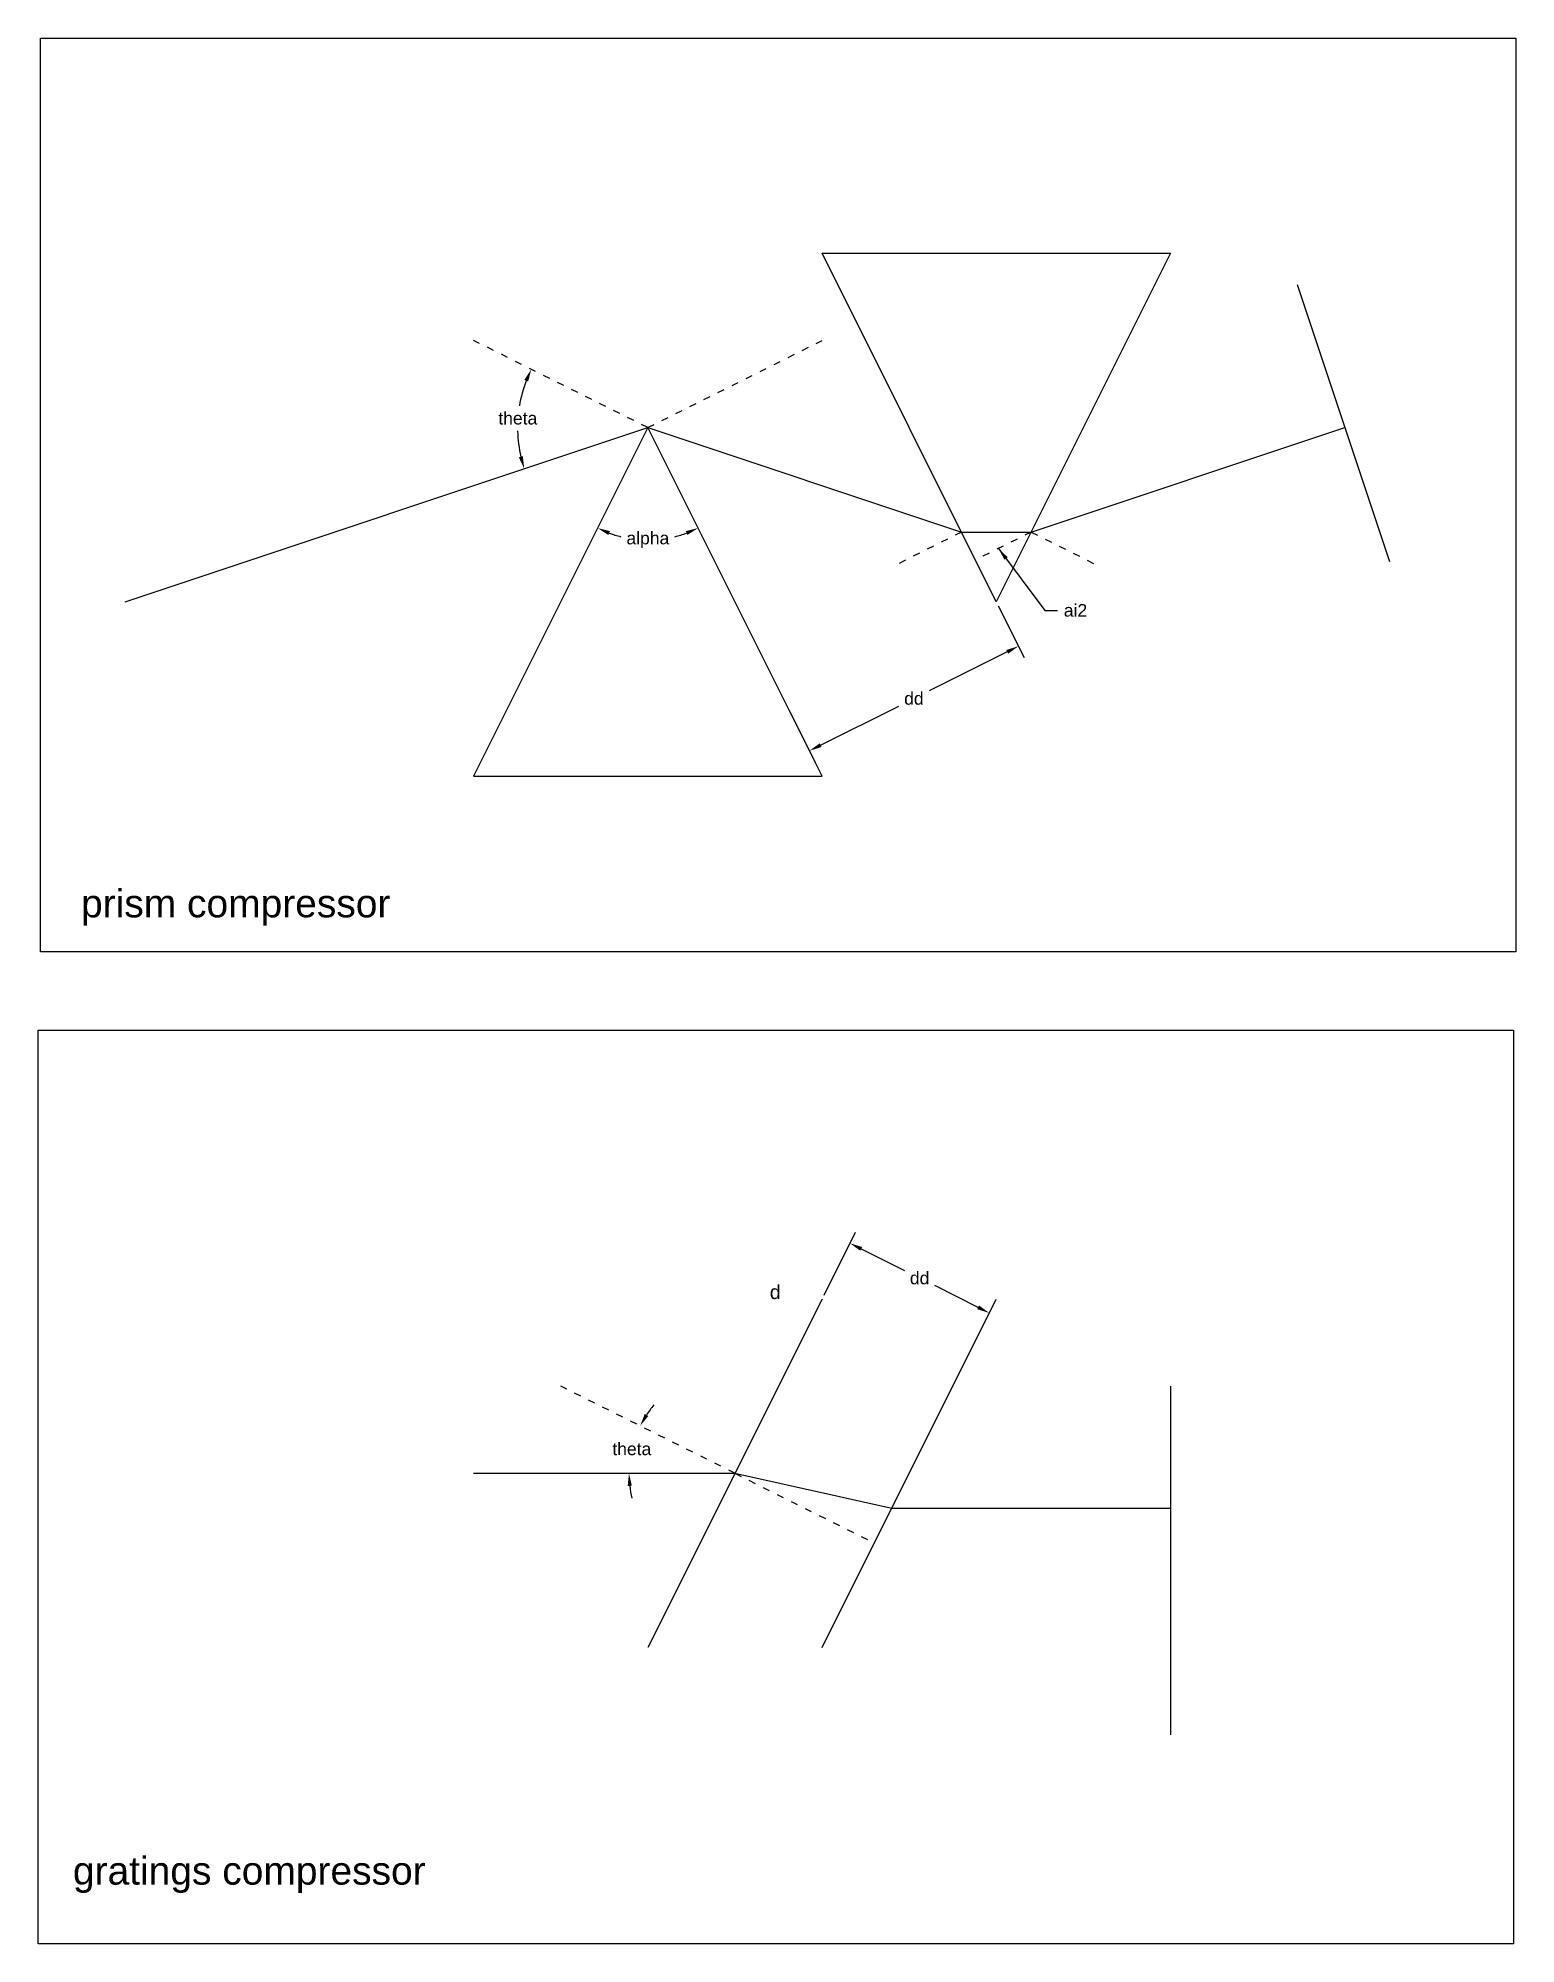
# Model space of a CAD drawing. Header units: inches. Extents: x 11.2 to 32.5, y -6.8 to 20.6.
import ezdxf

# ---------------------------------------------------------------- set-up
doc = ezdxf.new("R2010")
doc.units = ezdxf.units.IN
doc.header["$MEASUREMENT"] = 0
doc.linetypes.add('DOT2', pattern=[0.125, 0, -0.125])
doc.layers.add('annotation', color=7, linetype='DOT2')
doc.layers.add('light', color=1, linetype='Continuous')
doc.styles.get("Standard").update_dxf_attribs({"font": 'arial.ttf'})
doc.dimstyles.get("Standard").update_dxf_attribs({"dimtxt": 0.18, "dimasz": 0.18, "dimexe": 0.18, "dimexo": 0.0625, "dimgap": 0.09, "dimtad": 0, "dimtih": 1, "dimtoh": 1, "dimdec": 4, "dimzin": 0, "dimdsep": 46, "dimtxsty": 'Standard', "dimcen": 0.09, "dimadec": 0, "dimazin": 0, "dimtfac": 1, "dimtdec": 4, "dimtofl": 0, "dimtmove": 0, "dimatfit": 3, "dimfxl": 1, "dimtolj": 1, "dimtzin": 0, "dimarcsym": 0})

# ---------------------------------------------------------------- blocks, each defined once
blk = doc.blocks.new('*D4')
at = {"color": 0, "lineweight": -2, "transparency": 16777216}
for p, q in [((25.028, 12.444), (25.399, 11.703)), ((25.157, 11.783), (24.035, 11.222)), ((22.028, 10.944), (22.399, 10.203)), ((22.479, 10.444), (23.602, 11.006))]:
    blk.add_line(p, q, dxfattribs=at)
at = {"color": 0, "transparency": 16777216}
for points in [[(25.144, 11.81), (25.171, 11.757), (25.318, 11.864)], [(22.466, 10.471), (22.492, 10.418), (22.318, 10.364)]]:
    blk.add_solid(points, dxfattribs=at)
at = {"layer": 'Defpoints', "color": 0, "transparency": 16777216}
for p in [(25, 12.5), (22, 11), (22.318, 10.364)]:
    blk.add_point(p, dxfattribs=at)
at = {"color": 0, "transparency": 16777216, "insert": (23.818, 11.114), "char_height": 0.18, "attachment_point": 5}
blk.add_mtext('\\A1;dd', dxfattribs=at)
blk = doc.blocks.new('*D5')
at = {"color": 0, "lineweight": -2, "transparency": 16777216}
for start, end in [(249.8379, 256.0777), (283.9223, 290.1621)]:
    blk.add_arc((20, 15), 1.612, start, end, dxfattribs=at)
at = {"color": 0, "transparency": 16777216}
for points in [[(19.433, 13.46), (19.456, 13.515), (19.279, 13.559)], [(20.544, 13.515), (20.567, 13.46), (20.721, 13.559)]]:
    blk.add_solid(points, dxfattribs=at)
at = {"layer": 'Defpoints', "color": 0, "transparency": 16777216}
for p in [(20, 15), (20, 15), (19.752, 13.408), (17.5, 10), (22.5, 10)]:
    blk.add_point(p, dxfattribs=at)
at = {"color": 0, "transparency": 16777216, "insert": (20, 13.388), "char_height": 0.18, "attachment_point": 5}
blk.add_mtext('\\A1;alpha', dxfattribs=at)
blk = doc.blocks.new('*D7')
at = {"color": 0, "lineweight": -2, "transparency": 16777216}
for start, end in [(158.9513, 170.3332), (181.4979, 192.9186)]:
    blk.add_arc((20, 15), 1.87, start, end, dxfattribs=at)
at = {"color": 0, "transparency": 16777216}
for points in [[(18.227, 15.684), (18.282, 15.66), (18.327, 15.836)], [(18.206, 14.59), (18.148, 14.574), (18.226, 14.409)]]:
    blk.add_solid(points, dxfattribs=at)
at = {"layer": 'Defpoints', "color": 0, "transparency": 16777216}
for p in [(17.5, 16.25), (18.168, 15.375), (20, 15), (20, 15), (12.5, 12.5)]:
    blk.add_point(p, dxfattribs=at)
at = {"color": 0, "transparency": 16777216, "insert": (18.134, 15.133), "char_height": 0.18, "attachment_point": 5}
blk.add_mtext('\\A1;theta', dxfattribs=at)
blk = doc.blocks.new('*D9')
at = {"color": 0, "lineweight": -2, "transparency": 16777216}
for p, q in [((22.528, 2.556), (22.98, 3.461)), ((23.061, 3.22), (23.684, 2.908)), ((24.739, 2.38), (24.116, 2.692)), ((24.928, 2.356), (24.98, 2.461))]:
    blk.add_line(p, q, dxfattribs=at)
at = {"color": 0, "transparency": 16777216}
for points in [[(23.074, 3.246), (23.048, 3.193), (22.9, 3.3)], [(24.752, 2.407), (24.726, 2.354), (24.9, 2.3)]]:
    blk.add_solid(points, dxfattribs=at)
at = {"layer": 'Defpoints', "color": 0, "transparency": 16777216}
for p in [(22.5, 2.5), (24.9, 2.3), (24.9, 2.3)]:
    blk.add_point(p, dxfattribs=at)
at = {"color": 0, "transparency": 16777216, "insert": (23.9, 2.8), "char_height": 0.18, "attachment_point": 5}
blk.add_mtext('\\A1;dd', dxfattribs=at)
blk = doc.blocks.new('*D10')
at = {"color": 0, "lineweight": -2, "transparency": 16777216}
for start, end in [(139.8631, 146.649), (186.7859, 193.5718)]:
    blk.add_arc((21.25, 0), 1.521, start, end, dxfattribs=at)
at = {"color": 0, "transparency": 16777216}
for points in [[(20.006, 0.821), (19.954, 0.851), (19.89, 0.68)], [(19.71, -0.181), (19.77, -0.178), (19.729, 0)]]:
    blk.add_solid(points, dxfattribs=at)
at = {"layer": 'Defpoints', "color": 0, "transparency": 16777216}
for p in [(18.75, 1.25), (19.801, 0.463), (17.5, 0), (21.25, 0), (21.25, 0)]:
    blk.add_point(p, dxfattribs=at)
at = {"color": 0, "transparency": 16777216, "insert": (19.77, 0.349), "char_height": 0.18, "attachment_point": 5}
blk.add_mtext('\\A1;theta', dxfattribs=at)

msp = doc.modelspace()

# ---------------------------------------------------------------- linework, layer by layer
for p, q in [((25, 12.5), (22.5, 17.5)), ((22.5, 17.5), (27.5, 17.5)), ((27.5, 17.5), (25, 12.5)), ((29.31517, 17.0545), (30.64022, 13.07935)), ((20, 15), (17.5, 10)), ((22.5, 10), (20, 15)), ((17.5, 10), (22.5, 10)), ((22.5, 2.5), (20, -2.5)), ((22.5, -2.5), (25, 2.5)), ((27.5, 1.25), (27.5, -3.75))]:
    msp.add_line(p, q)
for points in [[(11.28218, 20.58672), (32.45629, 20.58672), (32.45629, 7.47883), (11.28218, 7.47883)], [(11.25, 6.35789), (32.4241, 6.35789), (32.4241, -6.75), (11.25, -6.75)]]:
    msp.add_lwpolyline(points, close=True)
at = {"layer": 'annotation'}
for p, q in [((20, 15), (17.5, 16.25)), ((20, 15), (22.5, 16.25)), ((24.5, 13.5), (23.5, 13)), ((25.5, 13.5), (24.7, 13.1)), ((25.5, 13.5), (26.5, 13)), ((21.25, 0), (18.75, 1.25)), ((21.25, 0), (23.25, -1))]:
    msp.add_line(p, q, dxfattribs=at)
at = {"layer": 'light'}
for p, q in [((12.5, 12.5), (20, 15)), ((20, 15), (24.5, 13.5)), ((25.5, 13.5), (30, 15)), ((24.5, 13.5), (25.5, 13.5)), ((17.5, 0), (21.25, 0)), ((21.25, 0), (23.5, -0.5)), ((23.5, -0.5), (27.5, -0.5))]:
    msp.add_line(p, q, dxfattribs=at)

# ---------------------------------------------------------------- texts
at = {"insert": (25.96864, 12.37762), "char_height": 0.18, "attachment_point": 4}
msp.add_mtext('\\A1;ai2', dxfattribs=at)
at = {"char_height": 0.4, "attachment_point": 1}
for s, width, heights, insert in [('prism compressor', 6.7822983, [0.58789], (11.86617, 8.37513)), ('gratings compressor', 11.25, [0], (11.75, -5.5))]:
    msp.add_mtext_dynamic_manual_height_columns(s, width=width, gutter_width=1, heights=heights, dxfattribs=dict(at, insert=insert))
at = {"layer": 'annotation'}
msp.add_text('d', height=0.2, dxfattribs=at).set_placement((21.75, 2.5))

# ---------------------------------------------------------------- dimensions: what is measured, and where the dimension line sits
for base, line1, line2, text, picture, middle in [((18.16766, 15.37496), ((20, 15), (17.5, 16.25)), ((12.5, 12.5), (20, 15)), 'theta', '*D7', (18.1344, 15.13258)), ((19.75193, 13.40766), ((22.5, 10), (20, 15)), ((20, 15), (17.5, 10)), 'alpha', '*D5', (20, 13.38845)), ((19.80138, 0.46259), ((21.25, 0), (18.75, 1.25)), ((17.5, 0), (21.25, 0)), 'theta', '*D10', (19.76999, 0.34938))]:
    dim = msp.add_angular_dim_2l(base=base, line1=line1, line2=line2, text=text, dimstyle='Standard')
    dim.commit()
    dim.dimension.update_dxf_attribs({"geometry": picture, "text_midpoint": middle})
dim = msp.add_aligned_dim(p1=(25, 12.5), p2=(22, 11), distance=0.71125, text='dd', dimstyle='Standard')
dim.commit()
dim.dimension.update_dxf_attribs({"geometry": '*D4', "text_midpoint": (23.81808, 11.11384)})
dim = msp.add_linear_dim(base=(24.9, 2.3), p1=(22.5, 2.5), p2=(24.9, 2.3), angle=333.434949, text='dd', dimstyle='Standard')
dim.commit()
dim.dimension.update_dxf_attribs({"geometry": '*D9', "text_midpoint": (23.9, 2.8)})

# ---------------------------------------------------------------- leaders
at = {"annotation_type": 0, "has_hookline": 1, "hookline_direction": 0, "text_width": 0.31322}
msp.add_leader([(25.0319, 13.26595), (25.69864, 12.37762), (25.87864, 12.37762)], dimstyle='Standard', dxfattribs=at)

doc.saveas('drawing.dxf')
